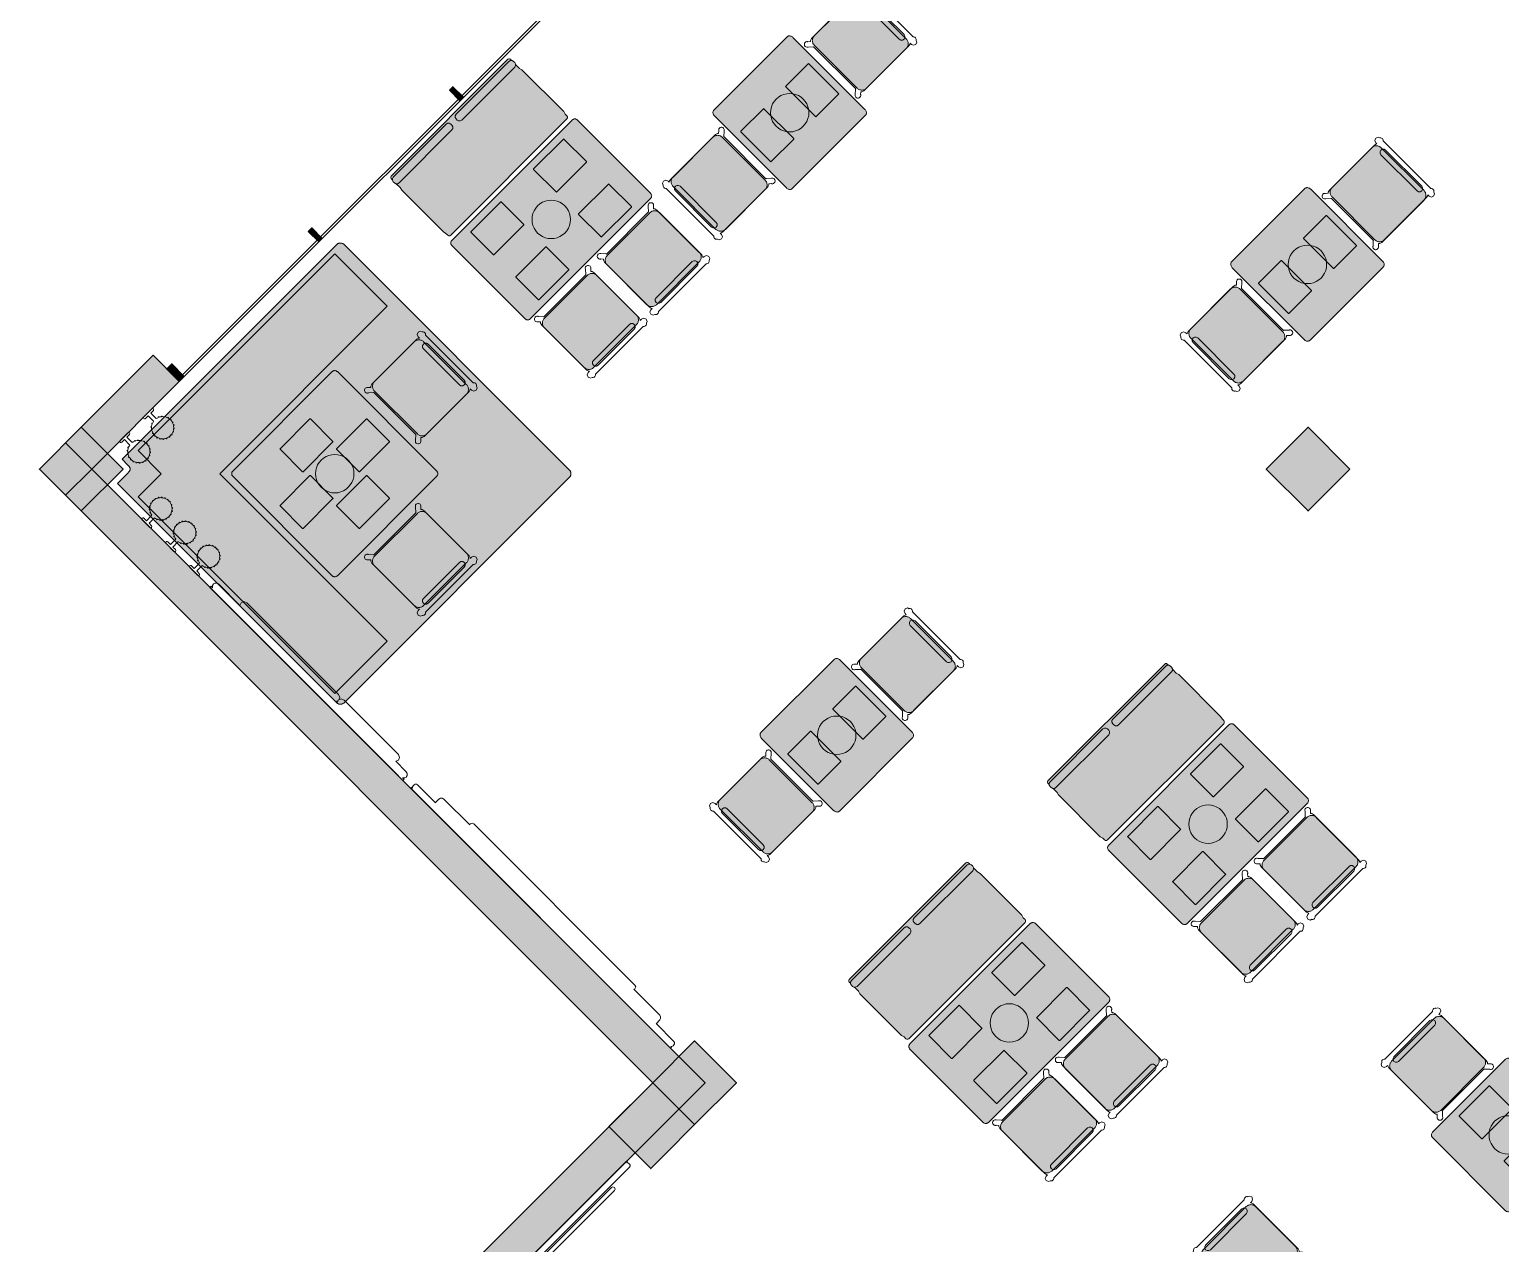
# Model space of a CAD drawing. Extents: x 2172.2 to 2210.6, y 415.3 to 458.1.
# Drawn here: x 2172.39 to 2182.34, y 444.28 to 452.49 of the extents above; entities that cross this region are included whole.
import ezdxf

# ---------------------------------------------------------------- set-up
doc = ezdxf.new("R2010")
doc.units = 0
for name, color, linetype, lineweight in [('AYAA_M3_BANQUETTES', 7, 'CONTINUOUS', 18), ('AYAA_M3_CHAIRS', 7, 'CONTINUOUS', 18), ('AYAA_M3_COLUMNS', 8, 'CONTINUOUS', 30), ('AYAA_M3_FINE_DETAIL', 8, 'CONTINUOUS', 9), ('AYAA_M3_FLOOR_DECOR', 32, 'CONTINUOUS', 9), ('AYAA_M3_GLAZING', 4, 'CONTINUOUS', 13), ('AYAA_M3_TABLES', 7, 'CONTINUOUS', 18), ('AYAA_M3_WALL_DECOR', 32, 'CONTINUOUS', 13), ('AYAA_M3_WALL_LIGHTS', 32, 'CONTINUOUS', 13), ('AYAA_M3_WALLS', 7, 'CONTINUOUS', 30)]:
    doc.layers.add(name, color=color, linetype=linetype, lineweight=lineweight)

# ---------------------------------------------------------------- blocks, each defined once
blk = doc.blocks.new('AYAA_M3_ARCHITECTURE')
at = {"layer": 'AYAA_M3_COLUMNS', "true_color": 0xcfdadc}
for points in [[(-17.257515, 15.798936), (-16.974674, 15.516096), (-17.257515, 15.233257), (-17.540321, 15.51613)], [(-8.68074, 15.516096), (-8.96358, 15.233257), (-9.246388, 15.51613), (-8.96358, 15.798936)], [(-13.110547, 11.08629), (-13.393355, 11.369164), (-13.110547, 11.651969), (-12.827707, 11.369129)], [(-13.020992, 11.175842), (-13.407532, 10.789306), (-13.69034, 11.07218), (-13.393366, 11.369152), (-13.110547, 11.08629)]]:
    blk.add_hatch(color=256, dxfattribs=at).paths.add_polyline_path(points)
at = {"layer": 'AYAA_M3_WALLS', "true_color": 0xe1e6e6}
for points in [[(-14.768146, 18.076176), (-14.744103, 18.100218), (-14.673393, 18.029507), (-14.697434, 18.005465)], [(-15.722739, 17.121582), (-15.698698, 17.145624), (-15.627987, 17.074913), (-15.652029, 17.050871)], [(-17.186804, 15.516096), (-17.363581, 15.692873), (-16.771379, 16.285074), (-16.594603, 16.108297)], [(-16.678041, 16.194565), (-16.645514, 16.227093), (-16.560661, 16.142239), (-16.593187, 16.109713)], [(-17.430969, 6.977996), (-17.607746, 7.154773), (-13.39339, 11.369129), (-17.363581, 15.33932), (-17.186804, 15.516096), (-13.039837, 11.369129)]]:
    blk.add_hatch(color=256, dxfattribs=at).paths.add_polyline_path(points)
at = {"layer": 'AYAA_M3_COLUMNS', "linetype": 'CONTINUOUS', "lineweight": -2}
for points in [[(-17.257515, 15.798936), (-16.974674, 15.516096), (-17.257515, 15.233257), (-17.540321, 15.51613)], [(-8.68074, 15.516096), (-8.96358, 15.233257), (-9.246388, 15.51613), (-8.96358, 15.798936)], [(-13.110547, 11.08629), (-13.393355, 11.369164), (-13.110547, 11.651969), (-12.827707, 11.369129)], [(-13.020992, 11.175842), (-13.407532, 10.789306), (-13.69034, 11.07218), (-13.393366, 11.369152), (-13.110547, 11.08629)]]:
    blk.add_lwpolyline(points, close=True, dxfattribs=at)
at = {"layer": 'AYAA_M3_GLAZING', "linetype": 'CONTINUOUS', "lineweight": -2}
blk.add_lwpolyline([(-13.837099, 18.887014), (-13.826492, 18.876408), (-16.576925, 16.125977), (-16.58753, 16.136581)], close=True, dxfattribs=at)
at = {"layer": 'AYAA_M3_WALLS', "linetype": 'CONTINUOUS', "lineweight": -2}
for points in [[(-14.768146, 18.076176), (-14.744103, 18.100218), (-14.673393, 18.029507), (-14.697434, 18.005465)], [(-15.722739, 17.121582), (-15.698698, 17.145624), (-15.627987, 17.074913), (-15.652029, 17.050871)], [(-17.186804, 15.516096), (-17.363581, 15.692873), (-16.771379, 16.285074), (-16.594603, 16.108297)], [(-16.678041, 16.194565), (-16.645514, 16.227093), (-16.560661, 16.142239), (-16.593187, 16.109713)], [(-17.430969, 6.977996), (-17.607746, 7.154773), (-13.39339, 11.369129), (-17.363581, 15.33932), (-17.186804, 15.516096), (-13.039837, 11.369129)]]:
    blk.add_lwpolyline(points, close=True, dxfattribs=at)
blk = doc.blocks.new('AYAA_M3_MIXED_FLOOR_ANNEX_L_1')
at = {"true_color": 0xe6decc}
h = blk.add_hatch(color=256, dxfattribs=at)
h.paths.add_polyline_path([(-16.930288, 15.503243), (-16.929131, 15.505407), (-16.928192, 15.507674), (-16.92748, 15.510021), (-16.927001, 15.512428), (-16.926761, 15.514869), (-16.926761, 15.517323), (-16.927001, 15.519764), (-16.92748, 15.52217), (-16.928192, 15.524518), (-16.929131, 15.526785), (-16.930288, 15.528949), (-16.931651, 15.530988), (-16.933207, 15.532885), (-16.944712, 15.545534), (-16.981185, 15.582007), (-15.529813, 17.033379), (-15.527268, 17.035686), (-15.524509, 17.037732), (-15.521563, 17.039498), (-15.518458, 17.040966), (-15.515224, 17.042123), (-15.511892, 17.042958), (-15.508495, 17.043462), (-15.505064, 17.043631), (-15.501634, 17.043462), (-15.498236, 17.042958), (-15.494904, 17.042123), (-15.49167, 17.040966), (-15.488565, 17.039498), (-15.485619, 17.037732), (-15.48286, 17.035686), (-15.480315, 17.033379), (-13.956819, 15.509882), (-13.954512, 15.507337), (-13.952466, 15.504579), (-13.9507, 15.501632), (-13.949232, 15.498527), (-13.948074, 15.495294), (-13.94724, 15.491962), (-13.946736, 15.488564), (-13.946567, 15.485134), (-13.946736, 15.481703), (-13.94724, 15.478305), (-13.948074, 15.474974), (-13.949232, 15.47174), (-13.9507, 15.468635), (-13.952466, 15.465689), (-13.954512, 15.46293), (-13.956819, 15.460385), (-15.480315, 13.936888), (-15.48286, 13.934581), (-15.485619, 13.932535), (-15.488565, 13.930769), (-15.49167, 13.929301), (-15.494904, 13.928144), (-15.498236, 13.927309), (-15.501634, 13.926805), (-15.505064, 13.926637), (-15.508495, 13.926805), (-15.511892, 13.927309), (-15.515224, 13.928144), (-15.518458, 13.929301), (-15.521563, 13.930769), (-15.524509, 13.932535), (-15.527268, 13.934581), (-15.529813, 13.936888), (-17.012148, 15.419223), (-16.944712, 15.486658), (-16.933207, 15.499307), (-16.931651, 15.501203)])
h.paths.add_polyline_path([(-16.910474, 15.582007), (-16.906818, 15.578223), (-16.896159, 15.566463), (-16.893, 15.562708), (-16.890077, 15.558767), (-16.888714, 15.556727), (-16.886191, 15.552518), (-16.885035, 15.550355), (-16.882937, 15.545919), (-16.881998, 15.543652), (-16.880345, 15.539032), (-16.879633, 15.536685), (-16.878441, 15.531925), (-16.877962, 15.529519), (-16.877242, 15.524665), (-16.877002, 15.522223), (-16.876761, 15.517323), (-16.876761, 15.514869), (-16.877002, 15.509968), (-16.877242, 15.507527), (-16.877962, 15.502673), (-16.878441, 15.500267), (-16.879633, 15.495507), (-16.880345, 15.493159), (-16.881998, 15.488539), (-16.882937, 15.486273), (-16.885035, 15.481837), (-16.886192, 15.479673), (-16.888714, 15.475465), (-16.890077, 15.473425), (-16.893, 15.469484), (-16.89616, 15.465729), (-16.9085, 15.452181), (-16.941437, 15.419223), (-15.505064, 13.98285), (-14.00278, 15.485134), (-15.505064, 16.987417)], flags=0)
at = {"true_color": 0x757d5e}
h = blk.add_hatch(color=256, dxfattribs=at)
h.paths.add_polyline_path([(-16.9085, 15.452181), (-16.89616, 15.465729), (-16.893, 15.469484), (-16.890077, 15.473425), (-16.888714, 15.475465), (-16.886192, 15.479673), (-16.885035, 15.481837), (-16.882937, 15.486273), (-16.881998, 15.488539), (-16.880345, 15.493159), (-16.879633, 15.495507), (-16.878441, 15.500267), (-16.877962, 15.502673), (-16.877242, 15.507527), (-16.877002, 15.509968), (-16.876761, 15.514869), (-16.876761, 15.517323), (-16.877002, 15.522223), (-16.877242, 15.524665), (-16.877962, 15.529519), (-16.878441, 15.531925), (-16.879633, 15.536685), (-16.880345, 15.539032), (-16.881998, 15.543652), (-16.882937, 15.545919), (-16.885035, 15.550355), (-16.886191, 15.552518), (-16.888714, 15.556727), (-16.890077, 15.558767), (-16.893, 15.562708), (-16.896159, 15.566463), (-16.906818, 15.578223), (-16.910474, 15.582007), (-15.505064, 16.987417), (-14.00278, 15.485134), (-15.505064, 13.98285), (-16.941437, 15.419223)])
h.paths.add_polyline_path([(-16.850601, 15.472879), (-16.854168, 15.465338), (-16.855324, 15.463175), (-16.859613, 15.45602), (-16.860976, 15.45398), (-16.865945, 15.44728), (-16.870226, 15.442224), (-16.880885, 15.430464), (-16.884608, 15.426554), (-16.891939, 15.419223), (-15.505064, 14.032347), (-14.052278, 15.485134), (-15.505064, 16.93792), (-16.862592, 15.580392), (-16.860976, 15.578212), (-16.859613, 15.576172), (-16.855324, 15.569017), (-16.854168, 15.566854), (-16.850601, 15.559313), (-16.849662, 15.557046), (-16.846852, 15.549192), (-16.84614, 15.546845), (-16.844113, 15.538753), (-16.843635, 15.536347), (-16.842411, 15.528096), (-16.84217, 15.525654), (-16.841761, 15.517323), (-16.841761, 15.514869), (-16.84217, 15.506538), (-16.842411, 15.504096), (-16.843635, 15.495845), (-16.844113, 15.493439), (-16.84614, 15.485347), (-16.846852, 15.482999), (-16.849662, 15.475146)], flags=0)
at = {"true_color": 0xe6decc}
blk.add_hatch(color=256, dxfattribs=at).paths.add_polyline_path([(-16.860976, 15.45398), (-16.859613, 15.45602), (-16.855324, 15.463175), (-16.854168, 15.465338), (-16.850601, 15.472879), (-16.849662, 15.475146), (-16.846852, 15.482999), (-16.84614, 15.485347), (-16.844113, 15.493439), (-16.843635, 15.495845), (-16.842411, 15.504096), (-16.84217, 15.506538), (-16.841761, 15.514869), (-16.841761, 15.517323), (-16.84217, 15.525654), (-16.842411, 15.528096), (-16.843635, 15.536347), (-16.844113, 15.538753), (-16.84614, 15.546845), (-16.846852, 15.549192), (-16.849662, 15.557046), (-16.850601, 15.559313), (-16.854168, 15.566854), (-16.855324, 15.569017), (-16.859613, 15.576172), (-16.860976, 15.578212), (-16.862592, 15.580392), (-15.505064, 16.93792), (-14.052278, 15.485134), (-15.505064, 14.032347), (-16.891939, 15.419223), (-16.882305, 15.428935), (-16.870226, 15.442224), (-16.865945, 15.44728)])
at = {"color": 0, "linetype": 'CONTINUOUS', "lineweight": -2}
blk.add_lwpolyline([(-16.931651, 15.501203), (-16.930288, 15.503243), (-16.929131, 15.505407), (-16.928192, 15.507674), (-16.92748, 15.510021), (-16.927001, 15.512428), (-16.926761, 15.514869), (-16.926761, 15.517323), (-16.927001, 15.519764), (-16.92748, 15.52217), (-16.928192, 15.524518), (-16.929131, 15.526785), (-16.930288, 15.528949), (-16.931651, 15.530988), (-16.933207, 15.532885), (-16.944712, 15.545534), (-16.981185, 15.582007), (-15.529813, 17.033379), (-15.527268, 17.035686), (-15.524509, 17.037732), (-15.521563, 17.039498), (-15.518458, 17.040966), (-15.515224, 17.042123), (-15.511892, 17.042958), (-15.508495, 17.043462), (-15.505064, 17.043631), (-15.501634, 17.043462), (-15.498236, 17.042958), (-15.494904, 17.042123), (-15.49167, 17.040966), (-15.488565, 17.039498), (-15.485619, 17.037732), (-15.48286, 17.035686), (-15.480315, 17.033379), (-13.956819, 15.509882), (-13.954512, 15.507337), (-13.952466, 15.504579), (-13.9507, 15.501632), (-13.949232, 15.498527), (-13.948074, 15.495294), (-13.94724, 15.491962), (-13.946736, 15.488564), (-13.946567, 15.485134), (-13.946736, 15.481703), (-13.94724, 15.478305), (-13.948074, 15.474974), (-13.949232, 15.47174), (-13.9507, 15.468635), (-13.952466, 15.465689), (-13.954512, 15.46293), (-13.956819, 15.460385), (-15.480315, 13.936888), (-15.48286, 13.934581), (-15.485619, 13.932535), (-15.488565, 13.930769), (-15.49167, 13.929301), (-15.494904, 13.928144), (-15.498236, 13.927309), (-15.501634, 13.926805), (-15.505064, 13.926637), (-15.508495, 13.926805), (-15.511892, 13.927309), (-15.515224, 13.928144), (-15.518458, 13.929301), (-15.521563, 13.930769), (-15.524509, 13.932535), (-15.527268, 13.934581), (-15.529813, 13.936888), (-17.012148, 15.419223), (-16.944712, 15.486658), (-16.933207, 15.499307)], close=True, dxfattribs=at)
blk = doc.blocks.new('AYAA_M3_UNIQUE_WALL_COMPOSITION_04')
at = {"color": 0, "linetype": 'CONTINUOUS', "lineweight": -2}
for points in [[(-0.256819, -0.092), (-0.77771, -0.092), (-0.796802, -0.084092), (-0.80471, -0.065), (-0.797254, -0.047), (-0.897507, -0.047), (-0.90999, -0.04366), (-0.919167, -0.034484), (-0.922507, -0.022), (-0.919167, -0.009516), (-0.90999, -0.00034), (-0.908719, 0), (-0.922507, 0), (-0.922507, 0.011), (0.922507, 0.011), (0.922507, 0), (0.908719, 0), (0.90999, -0.00034), (0.919167, -0.009516), (0.922507, -0.022), (0.919167, -0.034484), (0.90999, -0.04366), (0.897507, -0.047), (0.6931, -0.047), (0.700542, -0.065), (0.692648, -0.084092), (0.673591, -0.092), (-0.205073, -0.092), (-0.224165, -0.084092), (-0.23097, -0.067663), (-0.237763, -0.084092)], [(-0.224617, -0.047), (-0.237311, -0.047), (-0.23097, -0.062337)]]:
    blk.add_lwpolyline(points, close=True, dxfattribs=at)
blk = doc.blocks.new('AYAA_M3_SCONCE')
at = {"color": 0, "linetype": 'CONTINUOUS', "lineweight": -2}
blk.add_lwpolyline([(-0.066057, -0.178967), (-0.064423, -0.178291), (-0.064952, -0.1775), (-0.069291, -0.168701), (-0.071015, -0.163622), (-0.072921, -0.164412), (-0.075043, -0.163533), (-0.075921, -0.161412), (-0.075043, -0.15929), (-0.072921, -0.158412), (-0.072618, -0.158538), (-0.074358, -0.149789), (-0.074835, -0.142517), (-0.076, -0.143), (-0.078121, -0.142121), (-0.079, -0.14), (-0.078121, -0.137879), (-0.076, -0.137), (-0.074835, -0.137483), (-0.074358, -0.130211), (-0.072618, -0.121462), (-0.072921, -0.121588), (-0.075043, -0.12071), (-0.075921, -0.118588), (-0.075043, -0.116467), (-0.072921, -0.115588), (-0.071015, -0.116378), (-0.069291, -0.111299), (-0.064952, -0.1025), (-0.064423, -0.101709), (-0.066057, -0.101033), (-0.066935, -0.098911), (-0.066057, -0.09679), (-0.063935, -0.095911), (-0.061814, -0.09679), (-0.061555, -0.097416), (-0.059501, -0.094343), (-0.053033, -0.086967), (-0.050898, -0.085095), (-0.051891, -0.084684), (-0.052769, -0.082563), (-0.051891, -0.080442), (-0.049769, -0.079563), (-0.047648, -0.080442), (-0.0471, -0.081764), (-0.045657, -0.080499), (-0.0375, -0.075048), (-0.033493, -0.073072), (-0.033693, -0.072989), (-0.034572, -0.070868), (-0.033693, -0.068747), (-0.031572, -0.067868), (-0.02945, -0.068747), (-0.028646, -0.07069), (-0.019411, -0.067556), (-0.013177, -0.066316), (-0.013816, -0.064774), (-0.012937, -0.062652), (-0.012, -0.062264), (-0.012, -0.014), (-0.037, -0.014), (-0.040995, -0.012931), (-0.043931, -0.009995), (-0.045, -0.006), (-0.043931, -0.002005), (-0.040995, 0.000931), (-0.037, 0.002), (0.037, 0.002), (0.040995, 0.000931), (0.043931, -0.002005), (0.045, -0.006), (0.043931, -0.009995), (0.040995, -0.012931), (0.037, -0.014), (0.012, -0.014), (0.012, -0.062264), (0.012937, -0.062652), (0.013816, -0.064774), (0.013177, -0.066316), (0.019411, -0.067556), (0.028646, -0.07069), (0.02945, -0.068747), (0.031572, -0.067868), (0.033693, -0.068747), (0.034572, -0.070868), (0.033693, -0.072989), (0.033493, -0.073072), (0.0375, -0.075048), (0.045657, -0.080499), (0.0471, -0.081764), (0.047648, -0.080442), (0.049769, -0.079563), (0.051891, -0.080442), (0.052769, -0.082563), (0.051891, -0.084684), (0.050898, -0.085095), (0.053033, -0.086967), (0.059501, -0.094343), (0.061555, -0.097416), (0.061814, -0.09679), (0.063935, -0.095911), (0.066057, -0.09679), (0.066935, -0.098911), (0.066057, -0.101033), (0.064423, -0.101709), (0.064952, -0.1025), (0.069291, -0.111299), (0.071015, -0.116378), (0.072921, -0.115588), (0.075043, -0.116467), (0.075921, -0.118588), (0.075043, -0.12071), (0.072921, -0.121588), (0.072618, -0.121462), (0.074358, -0.130211), (0.074835, -0.137483), (0.076, -0.137), (0.078121, -0.137879), (0.079, -0.14), (0.078121, -0.142121), (0.076, -0.143), (0.074835, -0.142517), (0.074358, -0.149789), (0.072618, -0.158538), (0.072921, -0.158412), (0.075043, -0.15929), (0.075921, -0.161412), (0.075043, -0.163533), (0.072921, -0.164412), (0.071015, -0.163622), (0.069291, -0.168701), (0.064952, -0.1775), (0.064423, -0.178291), (0.066057, -0.178967), (0.066935, -0.181089), (0.066057, -0.18321), (0.063935, -0.184089), (0.061814, -0.18321), (0.061555, -0.182584), (0.059501, -0.185657), (0.053033, -0.193033), (0.050898, -0.194905), (0.051891, -0.195316), (0.052769, -0.197437), (0.051891, -0.199558), (0.049769, -0.200437), (0.047648, -0.199558), (0.0471, -0.198236), (0.045657, -0.199501), (0.0375, -0.204952), (0.033493, -0.206928), (0.033693, -0.207011), (0.034572, -0.209132), (0.033693, -0.211253), (0.031572, -0.212132), (0.02945, -0.211253), (0.028646, -0.20931), (0.019411, -0.212444), (0.013177, -0.213684), (0.013816, -0.215226), (0.012937, -0.217348), (0.010816, -0.218226), (0.008695, -0.217348), (0.007816, -0.215226), (0.008131, -0.214467), (0, -0.215), (-0.008131, -0.214467), (-0.007816, -0.215226), (-0.008695, -0.217348), (-0.010816, -0.218226), (-0.012937, -0.217348), (-0.013816, -0.215226), (-0.013177, -0.213684), (-0.019411, -0.212444), (-0.028646, -0.20931), (-0.02945, -0.211253), (-0.031572, -0.212132), (-0.033693, -0.211253), (-0.034572, -0.209132), (-0.033693, -0.207011), (-0.033493, -0.206928), (-0.0375, -0.204952), (-0.045657, -0.199501), (-0.0471, -0.198236), (-0.047648, -0.199558), (-0.049769, -0.200437), (-0.051891, -0.199558), (-0.052769, -0.197437), (-0.051891, -0.195316), (-0.050898, -0.194905), (-0.053033, -0.193033), (-0.059501, -0.185657), (-0.061555, -0.182584), (-0.061814, -0.18321), (-0.063935, -0.184089), (-0.066057, -0.18321), (-0.066935, -0.181089)], close=True, dxfattribs=at)
blk = doc.blocks.new('AYAA_M3_UNIQUE_WALL_COMPOSITION_27')
at = {"color": 0, "linetype": 'CONTINUOUS', "lineweight": -2}
for points in [[(-1.103088, -0.000782), (1.103088, -0.000782), (1.103088, -0.00977), (1.09621, -0.00977), (1.101123, -0.014682), (1.103088, -0.022027), (1.103088, -0.029381), (1.101123, -0.036725), (1.095724, -0.042124), (1.08838, -0.044088), (-1.08838, -0.044088), (-1.095724, -0.042124), (-1.101123, -0.036725), (-1.103088, -0.029381), (-1.103088, -0.022027), (-1.101123, -0.014682), (-1.09621, -0.00977), (-1.103088, -0.00977)], [(-0.914932, -0.05861), (-0.904532, -0.054302), (0.904532, -0.054302), (0.914932, -0.05861), (0.91924, -0.06901), (0.914932, -0.07941), (0.904532, -0.083718), (-0.904532, -0.083718), (-0.914932, -0.07941), (-0.91924, -0.06901)]]:
    blk.add_lwpolyline(points, close=True, dxfattribs=at)
blk = doc.blocks.new('AYAA_M3_UNIQUE_WALL_COMPOSITION_28')
at = {"color": 0, "linetype": 'CONTINUOUS', "lineweight": -2}
blk.add_lwpolyline([(-1.0557, -0.08096), (-1.0557, -0.04876), (-1.054962, -0.046), (-1.22544, -0.046), (-1.233709, -0.043788), (-1.239788, -0.037709), (-1.242, -0.02944), (-1.242, -0.02116), (-1.239788, -0.012891), (-1.234257, -0.00736), (-1.242, -0.00736), (-1.242, 0.00276), (1.242, 0.00276), (1.242, -0.00736), (1.234257, -0.00736), (1.239788, -0.012891), (1.242, -0.02116), (1.242, -0.02944), (1.239788, -0.037709), (1.233709, -0.043788), (1.22544, -0.046), (1.054962, -0.046), (1.0557, -0.04876), (1.0557, -0.08096), (1.052627, -0.092445), (1.044185, -0.100887), (1.0327, -0.10396), (0.784984, -0.10396), (0.787732, -0.11086), (0.78255, -0.123871), (0.77004, -0.12926), (-0.77004, -0.12926), (-0.783051, -0.123871), (-0.78844, -0.11086), (-0.785582, -0.10396), (-1.0327, -0.10396), (-1.044185, -0.100887), (-1.052627, -0.092445)], close=True, dxfattribs=at)
blk = doc.blocks.new('AYAA_M3_CHAIR_OLIVE')
at = {"true_color": 0x729160}
blk.add_hatch(color=256, dxfattribs=at).paths.add_polyline_path([(-0.247475, -0.204863), (-0.248872, -0.200013), (-0.249717, -0.195038), (-0.25, -0.19), (-0.25, 0.19), (-0.249717, 0.195038), (-0.248872, 0.200013), (-0.247475, 0.204863), (-0.245544, 0.209525), (-0.243103, 0.213941), (-0.240182, 0.218057), (-0.23682, 0.22182), (-0.233057, 0.225182), (-0.228941, 0.228103), (-0.224525, 0.230544), (-0.219863, 0.232475), (-0.215013, 0.233872), (-0.210038, 0.234717), (-0.205, 0.235), (0.205, 0.235), (0.210038, 0.234717), (0.215013, 0.233872), (0.219863, 0.232475), (0.224525, 0.230544), (0.228941, 0.228103), (0.233057, 0.225182), (0.23682, 0.22182), (0.240182, 0.218057), (0.243103, 0.213941), (0.245544, 0.209525), (0.247475, 0.204863), (0.248872, 0.200013), (0.249717, 0.195038), (0.25, 0.19), (0.25, -0.19), (0.249717, -0.195038), (0.248872, -0.200013), (0.247475, -0.204863), (0.245544, -0.209525), (0.243103, -0.213941), (0.240182, -0.218057), (0.23682, -0.22182), (0.233057, -0.225182), (0.228941, -0.228103), (0.224525, -0.230544), (0.219863, -0.232475), (0.215013, -0.233872), (0.210038, -0.234717), (0.205, -0.235), (-0.205, -0.235), (-0.210038, -0.234717), (-0.215013, -0.233872), (-0.219863, -0.232475), (-0.224525, -0.230544), (-0.228941, -0.228103), (-0.233057, -0.225182), (-0.23682, -0.22182), (-0.240182, -0.218057), (-0.243103, -0.213941), (-0.245544, -0.209525)])
at = {"color": 0, "linetype": 'CONTINUOUS', "lineweight": -2}
for points in [[(-0.255, -0.233), (-0.242972, -0.233), (-0.245992, -0.22998), (-0.25, -0.215), (-0.25, 0.215), (-0.245992, 0.22998), (-0.240149, 0.235823), (-0.252556, 0.249383), (-0.254118, 0.250179), (-0.258321, 0.254382), (-0.26102, 0.259679), (-0.26195, 0.26555), (-0.26102, 0.271421), (-0.258321, 0.276718), (-0.254118, 0.280921), (-0.248821, 0.28362), (-0.24295, 0.28455), (-0.237079, 0.28362), (-0.231782, 0.280921), (-0.227579, 0.276718), (-0.22608, 0.273776), (-0.20172, 0.24715), (-0.200943, 0.245), (0.200943, 0.245), (0.20172, 0.24715), (0.22608, 0.273776), (0.227579, 0.276718), (0.231782, 0.280921), (0.237079, 0.28362), (0.24295, 0.28455), (0.248821, 0.28362), (0.254118, 0.280921), (0.258321, 0.276718), (0.26102, 0.271421), (0.26195, 0.26555), (0.26102, 0.259679), (0.258321, 0.254382), (0.254118, 0.250179), (0.252556, 0.249383), (0.240149, 0.235823), (0.245992, 0.22998), (0.25, 0.215), (0.25, -0.215), (0.245992, -0.22998), (0.242972, -0.233), (0.255, -0.233), (0.270556, -0.239444), (0.277, -0.255), (0.270556, -0.270556), (0.259027, -0.275332), (0.258321, -0.276718), (0.254118, -0.280921), (0.248821, -0.28362), (0.24295, -0.28455), (0.237079, -0.28362), (0.231782, -0.280921), (0.227861, -0.277), (-0.227861, -0.277), (-0.231782, -0.280921), (-0.237079, -0.28362), (-0.24295, -0.28455), (-0.248821, -0.28362), (-0.254118, -0.280921), (-0.258321, -0.276718), (-0.259027, -0.275332), (-0.270556, -0.270556), (-0.277, -0.255), (-0.270556, -0.239444)], [(-0.247475, -0.204863), (-0.248872, -0.200013), (-0.249717, -0.195038), (-0.25, -0.19), (-0.25, 0.19), (-0.249717, 0.195038), (-0.248872, 0.200013), (-0.247475, 0.204863), (-0.245544, 0.209525), (-0.243103, 0.213941), (-0.240182, 0.218057), (-0.23682, 0.22182), (-0.233057, 0.225182), (-0.228941, 0.228103), (-0.224525, 0.230544), (-0.219863, 0.232475), (-0.215013, 0.233872), (-0.210038, 0.234717), (-0.205, 0.235), (0.205, 0.235), (0.210038, 0.234717), (0.215013, 0.233872), (0.219863, 0.232475), (0.224525, 0.230544), (0.228941, 0.228103), (0.233057, 0.225182), (0.23682, 0.22182), (0.240182, 0.218057), (0.243103, 0.213941), (0.245544, 0.209525), (0.247475, 0.204863), (0.248872, 0.200013), (0.249717, 0.195038), (0.25, 0.19), (0.25, -0.19), (0.249717, -0.195038), (0.248872, -0.200013), (0.247475, -0.204863), (0.245544, -0.209525), (0.243103, -0.213941), (0.240182, -0.218057), (0.23682, -0.22182), (0.233057, -0.225182), (0.228941, -0.228103), (0.224525, -0.230544), (0.219863, -0.232475), (0.215013, -0.233872), (0.210038, -0.234717), (0.205, -0.235), (-0.205, -0.235), (-0.210038, -0.234717), (-0.215013, -0.233872), (-0.219863, -0.232475), (-0.224525, -0.230544), (-0.228941, -0.228103), (-0.233057, -0.225182), (-0.23682, -0.22182), (-0.240182, -0.218057), (-0.243103, -0.213941), (-0.245544, -0.209525)], [(-0.183735, -0.203506), (-0.1725, -0.2005), (0.1725, -0.2005), (0.183735, -0.203506), (0.191994, -0.211765), (0.195, -0.223), (0.191994, -0.234235), (0.183735, -0.242494), (0.1725, -0.2455), (-0.1725, -0.2455), (-0.183735, -0.242494), (-0.191994, -0.234235), (-0.195, -0.223), (-0.191994, -0.211765)]]:
    blk.add_lwpolyline(points, close=True, dxfattribs=at)
blk = doc.blocks.new('AYAA_M3_DINING_TWO_SQUARE')
at = {"true_color": 0xf9f9f5}
blk.add_hatch(color=256, dxfattribs=at).paths.add_polyline_path([(-0.365847, -0.367678), (-0.369032, -0.364695), (-0.371594, -0.36135), (-0.373471, -0.357725), (-0.374615, -0.353911), (-0.375, -0.35), (-0.375, 0.35), (-0.374615, 0.353911), (-0.373471, 0.357725), (-0.371594, 0.36135), (-0.369032, 0.364695), (-0.365847, 0.367678), (-0.362118, 0.370225), (-0.357937, 0.372275), (-0.353407, 0.373776), (-0.348639, 0.374692), (-0.34375, 0.375), (0.34375, 0.375), (0.348639, 0.374692), (0.353407, 0.373776), (0.357937, 0.372275), (0.362118, 0.370225), (0.365847, 0.367678), (0.369032, 0.364695), (0.371594, 0.36135), (0.373471, 0.357725), (0.374615, 0.353911), (0.375, 0.35), (0.375, -0.35), (0.374615, -0.353911), (0.373471, -0.357725), (0.371594, -0.36135), (0.369032, -0.364695), (0.365847, -0.367678), (0.362118, -0.370225), (0.357937, -0.372275), (0.353407, -0.373776), (0.348639, -0.374692), (0.34375, -0.375), (-0.34375, -0.375), (-0.348639, -0.374692), (-0.353407, -0.373776), (-0.357937, -0.372275), (-0.362118, -0.370225)])
at = {"color": 0, "linetype": 'CONTINUOUS', "lineweight": -2}
blk.add_lwpolyline([(-0.374615, 0.353911), (-0.373471, 0.357725), (-0.371594, 0.36135), (-0.369032, 0.364695), (-0.365847, 0.367678), (-0.362118, 0.370225), (-0.357937, 0.372275), (-0.353407, 0.373776), (-0.348639, 0.374692), (-0.34375, 0.375), (0.34375, 0.375), (0.348639, 0.374692), (0.353407, 0.373776), (0.357937, 0.372275), (0.362118, 0.370225), (0.365847, 0.367678), (0.369032, 0.364695), (0.371594, 0.36135), (0.373471, 0.357725), (0.374615, 0.353911), (0.375, 0.35), (0.375, -0.35), (0.374615, -0.353911), (0.373471, -0.357725), (0.371594, -0.36135), (0.369032, -0.364695), (0.365847, -0.367678), (0.362118, -0.370225), (0.357937, -0.372275), (0.353407, -0.373776), (0.348639, -0.374692), (0.34375, -0.375), (-0.34375, -0.375), (-0.348639, -0.374692), (-0.353407, -0.373776), (-0.357937, -0.372275), (-0.362118, -0.370225), (-0.365847, -0.367678), (-0.369032, -0.364695), (-0.371594, -0.36135), (-0.373471, -0.357725), (-0.374615, -0.353911), (-0.375, -0.35), (-0.375, 0.35)], close=True, dxfattribs=at)
at = {"layer": 'AYAA_M3_FINE_DETAIL', "linetype": 'CONTINUOUS', "lineweight": -2}
for points in [[(-0.144733, 0.106001), (-0.145, 0.107), (-0.145, 0.323), (-0.144733, 0.323999), (-0.143999, 0.324733), (-0.143, 0.325), (0.143, 0.325), (0.143999, 0.324733), (0.144733, 0.323999), (0.145, 0.323), (0.145, 0.107), (0.144733, 0.106001), (0.143999, 0.105267), (0.143, 0.105), (-0.143, 0.105), (-0.143999, 0.105267)], [(-0.123637, 0.040172), (-0.115831, 0.059019), (-0.105172, 0.076412), (-0.091924, 0.091924), (-0.076412, 0.105172), (-0.059019, 0.115831), (-0.040172, 0.123637), (-0.020336, 0.128399), (0, 0.13), (0.020336, 0.128399), (0.040172, 0.123637), (0.059019, 0.115831), (0.076412, 0.105172), (0.091924, 0.091924), (0.105172, 0.076412), (0.115831, 0.059019), (0.123637, 0.040172), (0.128399, 0.020336), (0.13, 0), (0.128399, -0.020336), (0.123637, -0.040172), (0.115831, -0.059019), (0.105172, -0.076412), (0.091924, -0.091924), (0.076412, -0.105172), (0.059019, -0.115831), (0.040172, -0.123637), (0.020336, -0.128399), (0, -0.13), (-0.020336, -0.128399), (-0.040172, -0.123637), (-0.059019, -0.115831), (-0.076412, -0.105172), (-0.091924, -0.091924), (-0.105172, -0.076412), (-0.115831, -0.059019), (-0.123637, -0.040172), (-0.128399, -0.020336), (-0.13, 0), (-0.128399, 0.020336)], [(-0.144733, -0.106001), (-0.143999, -0.105267), (-0.143, -0.105), (0.143, -0.105), (0.143999, -0.105267), (0.144733, -0.106001), (0.145, -0.107), (0.145, -0.323), (0.144733, -0.323999), (0.143999, -0.324733), (0.143, -0.325), (-0.143, -0.325), (-0.143999, -0.324733), (-0.144733, -0.323999), (-0.145, -0.323), (-0.145, -0.107)]]:
    blk.add_lwpolyline(points, close=True, dxfattribs=at)
blk = doc.blocks.new('AYAA_M3_DINING_2')
at = {"true_color": 0xf9f9f5}
blk.add_hatch(color=256, dxfattribs=at).paths.add_polyline_path([(-0.595225, -0.364695), (-0.597275, -0.36135), (-0.598776, -0.357725), (-0.599692, -0.353911), (-0.6, -0.35), (-0.6, 0.35), (-0.599692, 0.353911), (-0.598776, 0.357725), (-0.597275, 0.36135), (-0.595225, 0.364695), (-0.592678, 0.367678), (-0.589695, 0.370225), (-0.58635, 0.372275), (-0.582725, 0.373776), (-0.578911, 0.374692), (-0.575, 0.375), (0.575, 0.375), (0.578911, 0.374692), (0.582725, 0.373776), (0.58635, 0.372275), (0.589695, 0.370225), (0.592678, 0.367678), (0.595225, 0.364695), (0.597275, 0.36135), (0.598776, 0.357725), (0.599692, 0.353911), (0.6, 0.35), (0.6, -0.35), (0.599692, -0.353911), (0.598776, -0.357725), (0.597275, -0.36135), (0.595225, -0.364695), (0.592678, -0.367678), (0.589695, -0.370225), (0.58635, -0.372275), (0.582725, -0.373776), (0.578911, -0.374692), (0.575, -0.375), (-0.575, -0.375), (-0.578911, -0.374692), (-0.582725, -0.373776), (-0.58635, -0.372275), (-0.589695, -0.370225), (-0.592678, -0.367678)])
at = {"color": 0, "linetype": 'CONTINUOUS', "lineweight": -2}
blk.add_lwpolyline([(-0.599692, 0.353911), (-0.598776, 0.357725), (-0.597275, 0.36135), (-0.595225, 0.364695), (-0.592678, 0.367678), (-0.589695, 0.370225), (-0.58635, 0.372275), (-0.582725, 0.373776), (-0.578911, 0.374692), (-0.575, 0.375), (0.575, 0.375), (0.578911, 0.374692), (0.582725, 0.373776), (0.58635, 0.372275), (0.589695, 0.370225), (0.592678, 0.367678), (0.595225, 0.364695), (0.597275, 0.36135), (0.598776, 0.357725), (0.599692, 0.353911), (0.6, 0.35), (0.6, -0.35), (0.599692, -0.353911), (0.598776, -0.357725), (0.597275, -0.36135), (0.595225, -0.364695), (0.592678, -0.367678), (0.589695, -0.370225), (0.58635, -0.372275), (0.582725, -0.373776), (0.578911, -0.374692), (0.575, -0.375), (-0.575, -0.375), (-0.578911, -0.374692), (-0.582725, -0.373776), (-0.58635, -0.372275), (-0.589695, -0.370225), (-0.592678, -0.367678), (-0.595225, -0.364695), (-0.597275, -0.36135), (-0.598776, -0.357725), (-0.599692, -0.353911), (-0.6, -0.35), (-0.6, 0.35)], close=True, dxfattribs=at)
at = {"layer": 'AYAA_M3_FINE_DETAIL', "linetype": 'CONTINUOUS', "lineweight": -2}
for points in [[(-0.443, 0.325), (-0.157, 0.325), (-0.156001, 0.324733), (-0.155267, 0.323999), (-0.155, 0.323), (-0.155, 0.107), (-0.155267, 0.106001), (-0.156001, 0.105267), (-0.157, 0.105), (-0.443, 0.105), (-0.443999, 0.105267), (-0.444733, 0.106001), (-0.445, 0.107), (-0.445, 0.323), (-0.444733, 0.323999), (-0.443999, 0.324733)], [(0.155, 0.323), (0.155267, 0.323999), (0.156001, 0.324733), (0.157, 0.325), (0.443, 0.325), (0.443999, 0.324733), (0.444733, 0.323999), (0.445, 0.323), (0.445, 0.107), (0.444733, 0.106001), (0.443999, 0.105267), (0.443, 0.105), (0.157, 0.105), (0.156001, 0.105267), (0.155267, 0.106001), (0.155, 0.107)], [(-0.123637, 0.040172), (-0.115831, 0.059019), (-0.105172, 0.076412), (-0.091924, 0.091924), (-0.076412, 0.105172), (-0.059019, 0.115831), (-0.040172, 0.123637), (-0.020336, 0.128399), (0, 0.13), (0.020336, 0.128399), (0.040172, 0.123637), (0.059019, 0.115831), (0.076412, 0.105172), (0.091924, 0.091924), (0.105172, 0.076412), (0.115831, 0.059019), (0.123637, 0.040172), (0.128399, 0.020336), (0.13, 0), (0.128399, -0.020336), (0.123637, -0.040172), (0.115831, -0.059019), (0.105172, -0.076412), (0.091924, -0.091924), (0.076412, -0.105172), (0.059019, -0.115831), (0.040172, -0.123637), (0.020336, -0.128399), (0, -0.13), (-0.020336, -0.128399), (-0.040172, -0.123637), (-0.059019, -0.115831), (-0.076412, -0.105172), (-0.091924, -0.091924), (-0.105172, -0.076412), (-0.115831, -0.059019), (-0.123637, -0.040172), (-0.128399, -0.020336), (-0.13, 0), (-0.128399, 0.020336)], [(-0.443999, -0.105267), (-0.443, -0.105), (-0.157, -0.105), (-0.156001, -0.105267), (-0.155267, -0.106001), (-0.155, -0.107), (-0.155, -0.323), (-0.155267, -0.323999), (-0.156001, -0.324733), (-0.157, -0.325), (-0.443, -0.325), (-0.443999, -0.324733), (-0.444733, -0.323999), (-0.445, -0.323), (-0.445, -0.107), (-0.444733, -0.106001)], [(0.155267, -0.106001), (0.156001, -0.105267), (0.157, -0.105), (0.443, -0.105), (0.443999, -0.105267), (0.444733, -0.106001), (0.445, -0.107), (0.445, -0.323), (0.444733, -0.323999), (0.443999, -0.324733), (0.443, -0.325), (0.157, -0.325), (0.156001, -0.324733), (0.155267, -0.323999), (0.155, -0.323), (0.155, -0.107)]]:
    blk.add_lwpolyline(points, close=True, dxfattribs=at)
blk = doc.blocks.new('AYAA_M3_PERIMETER_BENCH_2')
at = {"true_color": 0xa7bd99}
blk.add_hatch(color=256, dxfattribs=at).paths.add_polyline_path([(-0.57, -0.236453), (-0.57, -0.198688), (-0.575, -0.18), (-0.575, 0.22), (-0.57, 0.238688), (-0.57, 0.255), (-0.567996, 0.26249), (-0.56249, 0.267996), (-0.555, 0.27), (0.555, 0.27), (0.56249, 0.267996), (0.567996, 0.26249), (0.57, 0.255), (0.57, 0.238688), (0.575, 0.22), (0.575, -0.18), (0.57, -0.198688), (0.57, -0.236453), (0.572061, -0.238514), (0.575, -0.2495), (0.575, -0.2605), (0.572061, -0.271486), (0.569799, -0.273748), (0.57, -0.2745), (0.57, -0.2855), (0.568397, -0.291492), (0.563992, -0.295897), (0.558, -0.2975), (-0.558, -0.2975), (-0.563992, -0.295897), (-0.568397, -0.291492), (-0.57, -0.2855), (-0.57, -0.2745), (-0.569799, -0.273748), (-0.572061, -0.271486), (-0.575, -0.2605), (-0.575, -0.2495), (-0.572061, -0.238514)])
at = {"color": 0, "linetype": 'CONTINUOUS', "lineweight": -2}
for points in [[(-0.57, -0.236453), (-0.57, -0.198688), (-0.575, -0.18), (-0.575, 0.22), (-0.57, 0.238688), (-0.57, 0.255), (-0.567996, 0.26249), (-0.56249, 0.267996), (-0.555, 0.27), (0.555, 0.27), (0.56249, 0.267996), (0.567996, 0.26249), (0.57, 0.255), (0.57, 0.238688), (0.575, 0.22), (0.575, -0.18), (0.57, -0.198688), (0.57, -0.236453), (0.572061, -0.238514), (0.575, -0.2495), (0.575, -0.2605), (0.572061, -0.271486), (0.569799, -0.273748), (0.57, -0.2745), (0.57, -0.2855), (0.568397, -0.291492), (0.563992, -0.295897), (0.558, -0.2975), (-0.558, -0.2975), (-0.563992, -0.295897), (-0.568397, -0.291492), (-0.57, -0.2855), (-0.57, -0.2745), (-0.569799, -0.273748), (-0.572061, -0.271486), (-0.575, -0.2605), (-0.575, -0.2495), (-0.572061, -0.238514)], [(-0.553, -0.2275), (-0.047, -0.2275), (-0.036014, -0.230439), (-0.027939, -0.238514), (-0.025, -0.2495), (-0.025, -0.2605), (-0.027939, -0.271486), (-0.036014, -0.279561), (-0.047, -0.2825), (-0.553, -0.2825), (-0.563986, -0.279561), (-0.572061, -0.271486), (-0.575, -0.2605), (-0.575, -0.2495), (-0.572061, -0.238514), (-0.563986, -0.230439)], [(0.047, -0.2275), (0.553, -0.2275), (0.563986, -0.230439), (0.572061, -0.238514), (0.575, -0.2495), (0.575, -0.2605), (0.572061, -0.271486), (0.563986, -0.279561), (0.553, -0.2825), (0.047, -0.2825), (0.036014, -0.279561), (0.027939, -0.271486), (0.025, -0.2605), (0.025, -0.2495), (0.027939, -0.238514), (0.036014, -0.230439)]]:
    blk.add_lwpolyline(points, close=True, dxfattribs=at)
blk = doc.blocks.new('AYAA_M3_CHAIR_IVORY')
at = {"true_color": 0xeaeeee}
blk.add_hatch(color=256, dxfattribs=at).paths.add_polyline_path([(-0.247475, -0.204863), (-0.248872, -0.200013), (-0.249717, -0.195038), (-0.25, -0.19), (-0.25, 0.19), (-0.249717, 0.195038), (-0.248872, 0.200013), (-0.247475, 0.204863), (-0.245544, 0.209525), (-0.243103, 0.213941), (-0.240182, 0.218057), (-0.23682, 0.22182), (-0.233057, 0.225182), (-0.228941, 0.228103), (-0.224525, 0.230544), (-0.219863, 0.232475), (-0.215013, 0.233872), (-0.210038, 0.234717), (-0.205, 0.235), (0.205, 0.235), (0.210038, 0.234717), (0.215013, 0.233872), (0.219863, 0.232475), (0.224525, 0.230544), (0.228941, 0.228103), (0.233057, 0.225182), (0.23682, 0.22182), (0.240182, 0.218057), (0.243103, 0.213941), (0.245544, 0.209525), (0.247475, 0.204863), (0.248872, 0.200013), (0.249717, 0.195038), (0.25, 0.19), (0.25, -0.19), (0.249717, -0.195038), (0.248872, -0.200013), (0.247475, -0.204863), (0.245544, -0.209525), (0.243103, -0.213941), (0.240182, -0.218057), (0.23682, -0.22182), (0.233057, -0.225182), (0.228941, -0.228103), (0.224525, -0.230544), (0.219863, -0.232475), (0.215013, -0.233872), (0.210038, -0.234717), (0.205, -0.235), (-0.205, -0.235), (-0.210038, -0.234717), (-0.215013, -0.233872), (-0.219863, -0.232475), (-0.224525, -0.230544), (-0.228941, -0.228103), (-0.233057, -0.225182), (-0.23682, -0.22182), (-0.240182, -0.218057), (-0.243103, -0.213941), (-0.245544, -0.209525)])
at = {"color": 0, "linetype": 'CONTINUOUS', "lineweight": -2}
for points in [[(-0.255, -0.233), (-0.242972, -0.233), (-0.245992, -0.22998), (-0.25, -0.215), (-0.25, 0.215), (-0.245992, 0.22998), (-0.240149, 0.235823), (-0.252556, 0.249383), (-0.254118, 0.250179), (-0.258321, 0.254382), (-0.26102, 0.259679), (-0.26195, 0.26555), (-0.26102, 0.271421), (-0.258321, 0.276718), (-0.254118, 0.280921), (-0.248821, 0.28362), (-0.24295, 0.28455), (-0.237079, 0.28362), (-0.231782, 0.280921), (-0.227579, 0.276718), (-0.22608, 0.273776), (-0.20172, 0.24715), (-0.200943, 0.245), (0.200943, 0.245), (0.20172, 0.24715), (0.22608, 0.273776), (0.227579, 0.276718), (0.231782, 0.280921), (0.237079, 0.28362), (0.24295, 0.28455), (0.248821, 0.28362), (0.254118, 0.280921), (0.258321, 0.276718), (0.26102, 0.271421), (0.26195, 0.26555), (0.26102, 0.259679), (0.258321, 0.254382), (0.254118, 0.250179), (0.252556, 0.249383), (0.240149, 0.235823), (0.245992, 0.22998), (0.25, 0.215), (0.25, -0.215), (0.245992, -0.22998), (0.242972, -0.233), (0.255, -0.233), (0.270556, -0.239444), (0.277, -0.255), (0.270556, -0.270556), (0.259027, -0.275332), (0.258321, -0.276718), (0.254118, -0.280921), (0.248821, -0.28362), (0.24295, -0.28455), (0.237079, -0.28362), (0.231782, -0.280921), (0.227861, -0.277), (-0.227861, -0.277), (-0.231782, -0.280921), (-0.237079, -0.28362), (-0.24295, -0.28455), (-0.248821, -0.28362), (-0.254118, -0.280921), (-0.258321, -0.276718), (-0.259027, -0.275332), (-0.270556, -0.270556), (-0.277, -0.255), (-0.270556, -0.239444)], [(-0.247475, -0.204863), (-0.248872, -0.200013), (-0.249717, -0.195038), (-0.25, -0.19), (-0.25, 0.19), (-0.249717, 0.195038), (-0.248872, 0.200013), (-0.247475, 0.204863), (-0.245544, 0.209525), (-0.243103, 0.213941), (-0.240182, 0.218057), (-0.23682, 0.22182), (-0.233057, 0.225182), (-0.228941, 0.228103), (-0.224525, 0.230544), (-0.219863, 0.232475), (-0.215013, 0.233872), (-0.210038, 0.234717), (-0.205, 0.235), (0.205, 0.235), (0.210038, 0.234717), (0.215013, 0.233872), (0.219863, 0.232475), (0.224525, 0.230544), (0.228941, 0.228103), (0.233057, 0.225182), (0.23682, 0.22182), (0.240182, 0.218057), (0.243103, 0.213941), (0.245544, 0.209525), (0.247475, 0.204863), (0.248872, 0.200013), (0.249717, 0.195038), (0.25, 0.19), (0.25, -0.19), (0.249717, -0.195038), (0.248872, -0.200013), (0.247475, -0.204863), (0.245544, -0.209525), (0.243103, -0.213941), (0.240182, -0.218057), (0.23682, -0.22182), (0.233057, -0.225182), (0.228941, -0.228103), (0.224525, -0.230544), (0.219863, -0.232475), (0.215013, -0.233872), (0.210038, -0.234717), (0.205, -0.235), (-0.205, -0.235), (-0.210038, -0.234717), (-0.215013, -0.233872), (-0.219863, -0.232475), (-0.224525, -0.230544), (-0.228941, -0.228103), (-0.233057, -0.225182), (-0.23682, -0.22182), (-0.240182, -0.218057), (-0.243103, -0.213941), (-0.245544, -0.209525)], [(-0.183735, -0.203506), (-0.1725, -0.2005), (0.1725, -0.2005), (0.183735, -0.203506), (0.191994, -0.211765), (0.195, -0.223), (0.191994, -0.234235), (0.183735, -0.242494), (0.1725, -0.2455), (-0.1725, -0.2455), (-0.183735, -0.242494), (-0.191994, -0.234235), (-0.195, -0.223), (-0.191994, -0.211765)]]:
    blk.add_lwpolyline(points, close=True, dxfattribs=at)
blk = doc.blocks.new('AYAA_M3_ANNEX_L_BANQUETTE')
at = {"true_color": 0xa7bd99}
blk.add_hatch(color=256, dxfattribs=at).paths.add_polyline_path([(-1.05, -0.83), (-1.05, 1.05), (-0.55, 1.05), (-0.55, -0.55), (1.05, -0.55), (1.05, -1.05), (-0.83, -1.05), (-0.83, -0.83)])
at = {"color": 0, "linetype": 'CONTINUOUS', "lineweight": -2}
blk.add_lwpolyline([(-1.05, -0.83), (-1.05, 1.05), (-0.55, 1.05), (-0.55, -0.55), (1.05, -0.55), (1.05, -1.05), (-0.83, -1.05), (-0.83, -0.83)], close=True, dxfattribs=at)
blk = doc.blocks.new('AYAA_M3_TABLE_SQUARE')
at = {"true_color": 0xf9f9f5}
blk.add_hatch(color=256, dxfattribs=at).paths.add_polyline_path([(-0.5, -0.475), (-0.5, 0.475), (-0.499786, 0.478263), (-0.499148, 0.48147), (-0.498097, 0.484567), (-0.496651, 0.4875), (-0.494834, 0.490219), (-0.492678, 0.492678), (-0.490219, 0.494834), (-0.4875, 0.496651), (-0.484567, 0.498097), (-0.48147, 0.499148), (-0.478263, 0.499786), (-0.475, 0.5), (0.475, 0.5), (0.478263, 0.499786), (0.48147, 0.499148), (0.484567, 0.498097), (0.4875, 0.496651), (0.490219, 0.494834), (0.492678, 0.492678), (0.494834, 0.490219), (0.496651, 0.4875), (0.498097, 0.484567), (0.499148, 0.48147), (0.499786, 0.478263), (0.5, 0.475), (0.5, -0.475), (0.499786, -0.478263), (0.499148, -0.48147), (0.498097, -0.484567), (0.496651, -0.4875), (0.494834, -0.490219), (0.492678, -0.492678), (0.490219, -0.494834), (0.4875, -0.496651), (0.484567, -0.498097), (0.48147, -0.499148), (0.478263, -0.499786), (0.475, -0.5), (-0.475, -0.5), (-0.478263, -0.499786), (-0.48147, -0.499148), (-0.484567, -0.498097), (-0.4875, -0.496651), (-0.490219, -0.494834), (-0.492678, -0.492678), (-0.494834, -0.490219), (-0.496651, -0.4875), (-0.498097, -0.484567), (-0.499148, -0.48147), (-0.499786, -0.478263)])
at = {"color": 0, "linetype": 'CONTINUOUS', "lineweight": -2}
blk.add_lwpolyline([(-0.5, -0.475), (-0.5, 0.475), (-0.499786, 0.478263), (-0.499148, 0.48147), (-0.498097, 0.484567), (-0.496651, 0.4875), (-0.494834, 0.490219), (-0.492678, 0.492678), (-0.490219, 0.494834), (-0.4875, 0.496651), (-0.484567, 0.498097), (-0.48147, 0.499148), (-0.478263, 0.499786), (-0.475, 0.5), (0.475, 0.5), (0.478263, 0.499786), (0.48147, 0.499148), (0.484567, 0.498097), (0.4875, 0.496651), (0.490219, 0.494834), (0.492678, 0.492678), (0.494834, 0.490219), (0.496651, 0.4875), (0.498097, 0.484567), (0.499148, 0.48147), (0.499786, 0.478263), (0.5, 0.475), (0.5, -0.475), (0.499786, -0.478263), (0.499148, -0.48147), (0.498097, -0.484567), (0.496651, -0.4875), (0.494834, -0.490219), (0.492678, -0.492678), (0.490219, -0.494834), (0.4875, -0.496651), (0.484567, -0.498097), (0.48147, -0.499148), (0.478263, -0.499786), (0.475, -0.5), (-0.475, -0.5), (-0.478263, -0.499786), (-0.48147, -0.499148), (-0.484567, -0.498097), (-0.4875, -0.496651), (-0.490219, -0.494834), (-0.492678, -0.492678), (-0.494834, -0.490219), (-0.496651, -0.4875), (-0.498097, -0.484567), (-0.499148, -0.48147), (-0.499786, -0.478263)], close=True, dxfattribs=at)
at = {"layer": 'AYAA_M3_FINE_DETAIL', "linetype": 'CONTINUOUS', "lineweight": -2}
for points in [[(-0.144733, 0.378999), (-0.143999, 0.379733), (-0.143, 0.38), (0.143, 0.38), (0.143999, 0.379733), (0.144733, 0.378999), (0.145, 0.378), (0.145, 0.162), (0.144733, 0.161001), (0.143999, 0.160267), (0.143, 0.16), (-0.143, 0.16), (-0.143999, 0.160267), (-0.144733, 0.161001), (-0.145, 0.162), (-0.145, 0.378)], [(-0.127, 0.11), (-0.126001, 0.109733), (-0.125267, 0.108999), (-0.125, 0.108), (-0.125, -0.108), (-0.125267, -0.108999), (-0.126001, -0.109733), (-0.127, -0.11), (-0.413, -0.11), (-0.413999, -0.109733), (-0.414733, -0.108999), (-0.415, -0.108), (-0.415, 0.108), (-0.414733, 0.108999), (-0.413999, 0.109733), (-0.413, 0.11)], [(-0.123637, 0.040172), (-0.115831, 0.059019), (-0.105172, 0.076412), (-0.091924, 0.091924), (-0.076412, 0.105172), (-0.059019, 0.115831), (-0.040172, 0.123637), (-0.020336, 0.128399), (0, 0.13), (0.020336, 0.128399), (0.040172, 0.123637), (0.059019, 0.115831), (0.076412, 0.105172), (0.091924, 0.091924), (0.105172, 0.076412), (0.115831, 0.059019), (0.123637, 0.040172), (0.128399, 0.020336), (0.13, 0), (0.128399, -0.020336), (0.123637, -0.040172), (0.115831, -0.059019), (0.105172, -0.076412), (0.091924, -0.091924), (0.076412, -0.105172), (0.059019, -0.115831), (0.040172, -0.123637), (0.020336, -0.128399), (0, -0.13), (-0.020336, -0.128399), (-0.040172, -0.123637), (-0.059019, -0.115831), (-0.076412, -0.105172), (-0.091924, -0.091924), (-0.105172, -0.076412), (-0.115831, -0.059019), (-0.123637, -0.040172), (-0.128399, -0.020336), (-0.13, 0), (-0.128399, 0.020336)], [(0.127, 0.11), (0.413, 0.11), (0.413999, 0.109733), (0.414733, 0.108999), (0.415, 0.108), (0.415, -0.108), (0.414733, -0.108999), (0.413999, -0.109733), (0.413, -0.11), (0.127, -0.11), (0.126001, -0.109733), (0.125267, -0.108999), (0.125, -0.108), (0.125, 0.108), (0.125267, 0.108999), (0.126001, 0.109733)], [(-0.143999, -0.160267), (-0.143, -0.16), (0.143, -0.16), (0.143999, -0.160267), (0.144733, -0.161001), (0.145, -0.162), (0.145, -0.378), (0.144733, -0.378999), (0.143999, -0.379733), (0.143, -0.38), (-0.143, -0.38), (-0.143999, -0.379733), (-0.144733, -0.378999), (-0.145, -0.378), (-0.145, -0.162), (-0.144733, -0.161001)]]:
    blk.add_lwpolyline(points, close=True, dxfattribs=at)

msp = doc.modelspace()

# ---------------------------------------------------------------- block references
at = {"layer": 'AYAA_M3_BANQUETTES', "linetype": 'CONTINUOUS'}
for name, p, yscale, rotation in [('AYAA_M3_PERIMETER_BENCH_2', (2175.4428, 451.6807), -1.0000000000000002, 45.00000000000002), ('AYAA_M3_ANNEX_L_BANQUETTE', (2174.4564, 449.4851), -1, 45), ('AYAA_M3_PERIMETER_BENCH_2', (2179.8834, 447.5936), -1.0000000000000002, 45.00000000000002), ('AYAA_M3_PERIMETER_BENCH_2', (2178.5399, 446.2501), -1.0000000000000002, 45.00000000000002)]:
    msp.add_blockref(name, p, dxfattribs=dict(at, yscale=yscale, rotation=rotation))
at = {"layer": 'AYAA_M3_CHAIRS', "linetype": 'CONTINUOUS'}
for name, p, yscale, rotation in [('AYAA_M3_CHAIR_OLIVE', (2178.0096, 452.4019), -1, -45), ('AYAA_M3_CHAIR_OLIVE', (2177.055, 451.4474), -1.0000000000000002, 135.00000000000003), ('AYAA_M3_CHAIR_OLIVE', (2181.5098, 451.3766), -1, -45), ('AYAA_M3_CHAIR_IVORY', (2176.6095, 450.9382), -1.0000000000000002, -135), ('AYAA_M3_CHAIR_IVORY', (2176.1852, 450.514), -1.0000000000000002, -135), ('AYAA_M3_CHAIR_OLIVE', (2180.5552, 450.4221), -1.0000000000000002, 135.00000000000003), ('AYAA_M3_CHAIR_IVORY', (2175.0362, 450.065), -1, -45), ('AYAA_M3_CHAIR_IVORY', (2175.0362, 448.9053), -1.0000000000000002, -135), ('AYAA_M3_CHAIR_OLIVE', (2178.3278, 448.1947), -1, -45), ('AYAA_M3_CHAIR_OLIVE', (2177.3732, 447.2401), -1.0000000000000002, 135.00000000000003), ('AYAA_M3_CHAIR_IVORY', (2181.0501, 446.8512), -1.0000000000000002, -135), ('AYAA_M3_CHAIR_IVORY', (2180.6259, 446.4269), -1.0000000000000002, -135), ('AYAA_M3_CHAIR_IVORY', (2179.7066, 445.5077), -1.0000000000000002, -135), ('AYAA_M3_CHAIR_OLIVE', (2181.9128, 445.4935), -1, 45), ('AYAA_M3_CHAIR_IVORY', (2179.2824, 445.0834), -1.0000000000000002, -135), ('AYAA_M3_CHAIR_OLIVE', (2180.64, 444.2207), -1, 45)]:
    msp.add_blockref(name, p, dxfattribs=dict(at, yscale=yscale, rotation=rotation))
at = {"layer": 'AYAA_M3_FLOOR_DECOR', "linetype": 'CONTINUOUS'}
msp.add_blockref('AYAA_M3_MIXED_FLOOR_ANNEX_L_1', (2190, 434), dxfattribs=at)
at = {"layer": 'AYAA_M3_TABLES', "linetype": 'CONTINUOUS'}
for name, p, yscale, rotation in [('AYAA_M3_DINING_TWO_SQUARE', (2177.5323, 451.9247), -1, -45), ('AYAA_M3_DINING_2', (2175.9201, 451.2034), -1.0000000000000002, -135), ('AYAA_M3_DINING_TWO_SQUARE', (2181.0325, 450.8993), -1, -45), ('AYAA_M3_TABLE_SQUARE', (2174.4564, 449.4851), -1, 45), ('AYAA_M3_DINING_TWO_SQUARE', (2177.8505, 447.7174), -1, -45), ('AYAA_M3_DINING_2', (2180.3607, 447.1163), -1.0000000000000002, -135), ('AYAA_M3_DINING_2', (2179.0172, 445.7728), -1.0000000000000002, -135), ('AYAA_M3_DINING_TWO_SQUARE', (2182.3901, 445.0162), -1, 45)]:
    msp.add_blockref(name, p, dxfattribs=dict(at, yscale=yscale, rotation=rotation))
at = {"layer": 'AYAA_M3_WALL_DECOR', "linetype": 'CONTINUOUS'}
for name, p, rotation in [('AYAA_M3_UNIQUE_WALL_COMPOSITION_04', (2174.2724, 448.0717), 135.0000000000008), ('AYAA_M3_UNIQUE_WALL_COMPOSITION_28', (2175.8502, 446.4823), 135.0000000000008), ('AYAA_M3_UNIQUE_WALL_COMPOSITION_27', (2175.6489, 444.0597), 44.99999999999926)]:
    msp.add_blockref(name, p, dxfattribs=dict(at, rotation=rotation))
at = {"layer": 'AYAA_M3_WALL_LIGHTS', "linetype": 'CONTINUOUS'}
for p, rotation in [((2173.194, 449.8948), 44.999999999998614), ((2173.0328, 449.7335), 44.999999999998614), ((2173.1824, 449.149), 135.0000000000008), ((2173.3437, 448.9878), 135.0000000000008), ((2173.5049, 448.8265), 135.0000000000008)]:
    msp.add_blockref('AYAA_M3_SCONCE', p, dxfattribs=dict(at, rotation=rotation))
at = {"layer": 'AYAA_M3_WALLS'}
msp.add_blockref('AYAA_M3_ARCHITECTURE', (2190, 434), dxfattribs=at)

doc.saveas('drawing.dxf')
